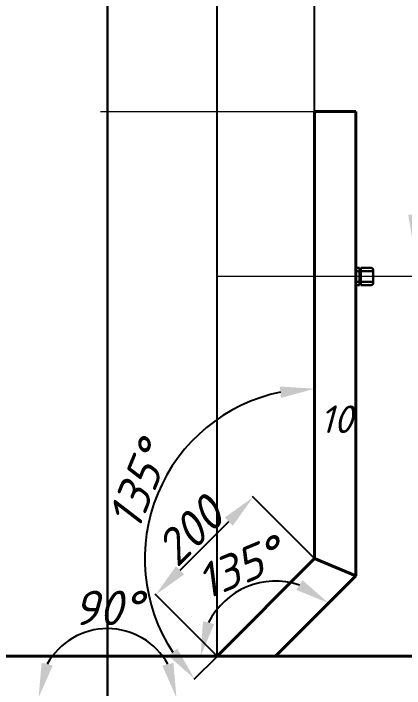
# Model space of a CAD drawing. Header units: millimetres. Extents: x 0 to 53000, y -591 to 24400.
# Drawn here: x 28645 to 29212, y 5918 to 6896 of the extents above; entities that cross this region are included whole.
import ezdxf

# ---------------------------------------------------------------- set-up
doc = ezdxf.new("R2010")
doc.units = ezdxf.units.MM
doc.layers.add('КК 60х40', color=7, linetype='Continuous', lineweight=40)
doc.layers.add('Основная', color=7, linetype='Continuous', lineweight=30)
doc.layers.add('Привязки', color=2, linetype='Continuous', lineweight=0, plot=False, transparency=0.8)
doc.layers.add('размеры', color=3, linetype='Continuous')
doc.styles.add('текст', font='isocpeui.ttf')
doc.dimstyles.new('Стиль размеров', dxfattribs={"dimtxt": 50, "dimasz": 50, "dimexe": 1.25, "dimexo": 1, "dimgap": 5, "dimtad": 1, "dimdec": 0, "dimtxsty": 'текст', "dimcen": 2.5, "dimadec": 0, "dimazin": 0, "dimtfac": 1, "dimtdec": 0, "dimtmove": 0, "dimatfit": 3, "dimfxl": 1, "dimarcsym": 0})

# ---------------------------------------------------------------- blocks, each defined once
blk = doc.blocks.new('*D310')
at = {"layer": 'Defpoints', "color": 0, "transparency": 16777216}
for p in [(29081.75, 7688.25), (30381.27, 7504.23), (29081.75, 6754.19)]:
    blk.add_point(p, dxfattribs=at)
at = {"layer": 'размеры', "color": 0, "lineweight": -2, "transparency": 16777216}
for p, q in [((29081.75, 6755.19), (29081.75, 7689.5)), ((30331.27, 7688.25), (29131.75, 7688.25)), ((30381.27, 7505.23), (30381.27, 7689.5))]:
    blk.add_line(p, q, dxfattribs=at)
at = {"layer": 'размеры', "color": 0, "transparency": 16777216}
for points in [[(29131.75, 7696.58), (29131.75, 7679.92), (29081.75, 7688.25)], [(30331.27, 7696.58), (30331.27, 7679.92), (30381.27, 7688.25)]]:
    blk.add_solid(points, dxfattribs=at)
at = {"layer": 'размеры', "color": 0, "lineweight": -3, "transparency": 16777216, "insert": (29616.56, 7718.25), "char_height": 50, "attachment_point": 5, "style": 'текст'}
blk.add_mtext('1300', dxfattribs=at)
blk = doc.blocks.new('*D312')
at = {"layer": 'Defpoints', "color": 0, "transparency": 16777216}
for p in [(28940.33, 7609.93), (30381.27, 7554.23), (28940.33, 5964.56)]:
    blk.add_point(p, dxfattribs=at)
at = {"layer": 'размеры', "color": 0, "lineweight": -2, "transparency": 16777216}
for p, q in [((28940.33, 5965.56), (28940.33, 7611.18)), ((30331.27, 7609.93), (28990.33, 7609.93)), ((30381.27, 7555.23), (30381.27, 7611.18))]:
    blk.add_line(p, q, dxfattribs=at)
at = {"layer": 'размеры', "color": 0, "transparency": 16777216}
for points in [[(28990.33, 7618.27), (28990.33, 7601.6), (28940.33, 7609.93)], [(30331.27, 7618.27), (30331.27, 7601.6), (30381.27, 7609.93)]]:
    blk.add_solid(points, dxfattribs=at)
at = {"layer": 'размеры', "color": 0, "lineweight": -3, "transparency": 16777216, "insert": (29945.49, 7639.93), "char_height": 50, "attachment_point": 5, "style": 'текст'}
blk.add_mtext('1441', dxfattribs=at)
blk = doc.blocks.new('*D304')
at = {"layer": 'Defpoints', "color": 0, "transparency": 16777216}
for p in [(29225.84, 7504.23), (29225.84, 7504.23), (29410.94, 6554.64)]:
    blk.add_point(p, dxfattribs=at)
at = {"layer": 'размеры', "color": 0, "lineweight": -2, "transparency": 16777216}
for p, q in [((29224.84, 7504.23), (29224.59, 7504.23)), ((29225.84, 6604.64), (29225.84, 7454.23)), ((29409.94, 6554.64), (29224.59, 6554.64))]:
    blk.add_line(p, q, dxfattribs=at)
at = {"layer": 'размеры', "color": 0, "transparency": 16777216}
for points in [[(29217.5, 7454.23), (29234.17, 7454.23), (29225.84, 7504.23)], [(29217.5, 6604.64), (29234.17, 6604.64), (29225.84, 6554.64)]]:
    blk.add_solid(points, dxfattribs=at)
at = {"layer": 'размеры', "color": 0, "transparency": 16777216, "insert": (29195.84, 7029.44), "char_height": 50, "attachment_point": 5, "rotation": 90, "style": 'текст'}
blk.add_mtext('950', dxfattribs=at)
blk = doc.blocks.new('Сальник')
at = {"layer": 'Основная'}
for p, q in [((-12.5, 0), (-12.5, -5)), ((-12.5, 0), (12.5, 0)), ((-7.5, 0), (-7.5, -5)), ((7.5, -5), (7.5, 0)), ((12.5, -5), (12.5, 0)), ((12.5, -5), (-12.5, -5)), ((12.5, -7), (-12.5, -7)), ((-12.5, -7), (-12.5, -22)), ((-10.5, -5), (-10.5, -7)), ((-7.5, -7), (-7.5, -25)), ((7.5, -25), (7.5, -7)), ((10.5, -7), (10.5, -5)), ((12.5, -22), (12.5, -7)), ((-9.5, -25), (9.5, -25))]:
    blk.add_line(p, q, dxfattribs=at)
for centre, start, end in [((-9.5, -22), 180, 270), ((9.5, -22), 270, 0)]:
    blk.add_arc(centre, 3, start, end, dxfattribs=at)
blk = doc.blocks.new('*D291')
at = {"layer": 'Defpoints', "color": 0, "transparency": 16777216}
for p in [(28992.6, 6195.13), (29081.75, 6105.98), (28940.33, 5964.56)]:
    blk.add_point(p, dxfattribs=at)
at = {"layer": 'размеры', "color": 0, "lineweight": -2, "transparency": 16777216}
for p, q in [((29081.05, 6106.69), (28991.72, 6196.01)), ((28886.54, 6089.06), (28957.25, 6159.77)), ((28939.63, 5965.26), (28850.3, 6054.59))]:
    blk.add_line(p, q, dxfattribs=at)
at = {"layer": 'размеры', "color": 0, "transparency": 16777216}
for points in [[(28951.35, 6165.67), (28963.14, 6153.88), (28992.6, 6195.13)], [(28880.64, 6094.96), (28892.43, 6083.17), (28851.18, 6053.71)]]:
    blk.add_solid(points, dxfattribs=at)
at = {"layer": 'размеры', "color": 0, "transparency": 16777216, "insert": (28900.68, 6145.63), "char_height": 50, "attachment_point": 5, "rotation": 45, "style": 'текст'}
blk.add_mtext('200', dxfattribs=at)
blk = doc.blocks.new('*D314')
at = {"layer": 'Defpoints', "color": 0, "transparency": 16777216}
for p in [(29081.75, 6754.19), (28907.49, 6280.24), (29081.75, 6105.98), (29081.75, 6105.98), (28940.33, 5964.56)]:
    blk.add_point(p, dxfattribs=at)
at = {"layer": 'размеры', "color": 0, "lineweight": -2, "transparency": 16777216}
blk.add_line((28939.63, 5963.85), (28906.61, 5930.83), dxfattribs=at)
blk.add_arc((29081.75, 6105.98), 246.45, 101.64448, 213.35552, dxfattribs=at)
at = {"layer": 'размеры', "color": 0, "transparency": 16777216}
for points in [[(29031.17, 6355.64), (29032.86, 6339.06), (29081.75, 6352.42)], [(28882.37, 5975.74), (28869.45, 5965.21), (28907.49, 5931.72)]]:
    blk.add_solid(points, dxfattribs=at)
at = {"layer": 'размеры', "color": 0, "transparency": 16777216, "insert": (28826.35, 6211.77), "char_height": 50, "attachment_point": 5, "rotation": 67.5, "style": 'текст'}
blk.add_mtext('135°', dxfattribs=at)
blk = doc.blocks.new('*D315')
at = {"layer": 'Defpoints', "color": 0, "transparency": 16777216}
for p in [(29141.75, 6081.13), (29025.19, 6073.33), (27970.93, 5964.56), (29025.19, 5964.56), (29083.18, 5964.56)]:
    blk.add_point(p, dxfattribs=at)
at = {"layer": 'размеры', "color": 0, "lineweight": -2, "transparency": 16777216}
blk.add_arc((29025.19, 5964.56), 108.78, 71.5743, 153.4257, dxfattribs=at)
at = {"layer": 'размеры', "color": 0, "transparency": 16777216}
for points in [[(29063.95, 6074.84), (29055.19, 6060.67), (29102.1, 6041.47)], [(28936.01, 6011.3), (28919.79, 6015.13), (28916.41, 5964.56)]]:
    blk.add_solid(points, dxfattribs=at)
at = {"layer": 'размеры', "color": 0, "transparency": 16777216, "insert": (28972.08, 6092.77), "char_height": 50, "attachment_point": 5, "rotation": 22.5, "style": 'текст'}
blk.add_mtext('135°', dxfattribs=at)
blk = doc.blocks.new('*D293')
at = {"layer": 'Defpoints', "color": 0, "transparency": 16777216}
for p in [(28831.4, 5991.08), (28681.27, 5904.56), (28781.27, 5904.56), (28881.26, 5904.33)]:
    blk.add_point(p, dxfattribs=at)
at = {"layer": 'размеры', "color": 0, "lineweight": -2, "transparency": 16777216}
for p, q in [((28682.27, 5904.56), (28682.52, 5904.56)), ((28882.26, 5904.33), (28882.51, 5904.33))]:
    blk.add_line(p, q, dxfattribs=at)
blk.add_arc((28781.27, 5904.56), 100, 28.82509, 151.04498, dxfattribs=at)
at = {"layer": 'размеры', "color": 0, "transparency": 16777216}
for points in [[(28701.83, 5950.89), (28685.7, 5955.05), (28681.27, 5904.56)], [(28876.95, 5954.84), (28860.8, 5950.71), (28881.26, 5904.33)]]:
    blk.add_solid(points, dxfattribs=at)
at = {"layer": 'размеры', "color": 0, "transparency": 16777216, "insert": (28781.41, 6034.56), "char_height": 50, "attachment_point": 5, "rotation": 359.93503, "style": 'текст'}
blk.add_mtext('90%%D', dxfattribs=at)

msp = doc.modelspace()

# ---------------------------------------------------------------- linework, layer by layer
at = {"layer": 'КК 60х40'}
for p, q in [((29141.75481, 6754.18691), (29081.75481, 6754.18691)), ((29081.75481, 6754.18691), (29081.75481, 6105.97806)), ((29141.75481, 6081.12524), (29141.75481, 6754.18691)), ((29081.75481, 6105.97806), (28940.33345, 5964.5567)), ((29141.75481, 6081.12524), (29081.75481, 6105.97806)), ((29025.18627, 5964.5567), (29141.75481, 6081.12524))]:
    msp.add_line(p, q, dxfattribs=at)
msp.add_lwpolyline([(29083.17616, 5964.5567), (30111.08292, 5964.5567), (30111.08292, 5904.5567), (27970.93183, 5904.5567), (27970.93183, 5964.5567), (29083.17616, 5964.5567)], dxfattribs=at)
at = {"layer": 'Основная'}
msp.add_line((28781.26523, 7554.22808), (28781.26523, 5154.22808), dxfattribs=at)
at = {"layer": 'Привязки'}
for p, q in [((28770.93183, 6754.18691), (29081.75481, 6754.18691)), ((29410.94008, 6515.13425), (28941.75481, 6515.13425))]:
    msp.add_line(p, q, dxfattribs=at)

# ---------------------------------------------------------------- block references
at = {"layer": 'Основная', "rotation": 89.99999999999999}
msp.add_blockref('Сальник', (29141.75481, 6515.13425), dxfattribs=at)

# ---------------------------------------------------------------- texts
at = {"layer": 'Основная', "insert": (29113.10871, 6328.16497), "char_height": 40, "width": 25.5596786, "attachment_point": 2, "style": 'текст'}
msp.add_mtext('10', dxfattribs=at)

# ---------------------------------------------------------------- dimensions: what is measured, and where the dimension line sits
at = {"layer": 'размеры', "lineweight": -3}
dim = msp.add_linear_dim(base=(29081.75481, 7688.25002), p1=(30381.26523, 7504.22808), p2=(29081.75481, 6754.18691), dimstyle='Стиль размеров', dxfattribs=at)
dim.commit()
dim.dimension.update_dxf_attribs({"geometry": '*D310', "text_midpoint": (29616.56249, 7688.25002), "dimtype": 160})
dim = msp.add_linear_dim(base=(28940.33345, 7609.93301), p1=(30381.26523, 7554.22808), p2=(28940.33345, 5964.5567), angle=180, dimstyle='Стиль размеров', dxfattribs=at)
dim.commit()
dim.dimension.update_dxf_attribs({"geometry": '*D312', "text_midpoint": (29945.49461, 7609.93301), "dimtype": 160})
at = {"layer": 'размеры'}
dim = msp.add_linear_dim(base=(29225.83552, 7504.22808), p1=(29410.94008, 6554.64244), p2=(29225.83552, 7504.22808), angle=90, dimstyle='Стиль размеров', dxfattribs=at)
dim.commit()
dim.dimension.update_dxf_attribs({"geometry": '*D304', "text_midpoint": (29225.83552, 7029.43526), "dimtype": 160})
for base, line1, line2, picture, middle in [((28907.49185, 6280.24102), ((29081.75481, 6105.97806), (28940.33345, 5964.5567)), ((29081.75481, 6754.18691), (29081.75481, 6105.97806)), '*D314', (28826.35289, 6211.769)), ((29025.18627, 6073.33207), ((27970.93183, 5964.5567), (29083.17616, 5964.5567)), ((29025.18627, 5964.5567), (29141.75481, 6081.12524)), '*D315', (28972.07923, 6092.76843))]:
    dim = msp.add_angular_dim_2l(base=base, line1=line1, line2=line2, dimstyle='Стиль размеров', dxfattribs=at)
    dim.commit()
    dim.dimension.update_dxf_attribs({"geometry": picture, "text_midpoint": middle})
dim = msp.add_aligned_dim(p1=(28940.33345, 5964.5567), p2=(29081.75481, 6105.97806), distance=126.08006, dimstyle='Стиль размеров', dxfattribs=at)
dim.commit()
dim.dimension.update_dxf_attribs({"geometry": '*D291', "text_midpoint": (28900.67886, 6145.63265)})
dim = msp.add_angular_dim_3p(base=(28831.39611, 5991.08355), center=(28781.26523, 5904.5567), p1=(28881.26497, 5904.32992), p2=(28681.26523, 5904.5567), text='90%%D', dimstyle='Стиль размеров', dxfattribs=at)
dim.commit()
dim.dimension.update_dxf_attribs({"geometry": '*D293', "text_midpoint": (28781.41264, 6034.55662)})

doc.saveas('drawing.dxf')
